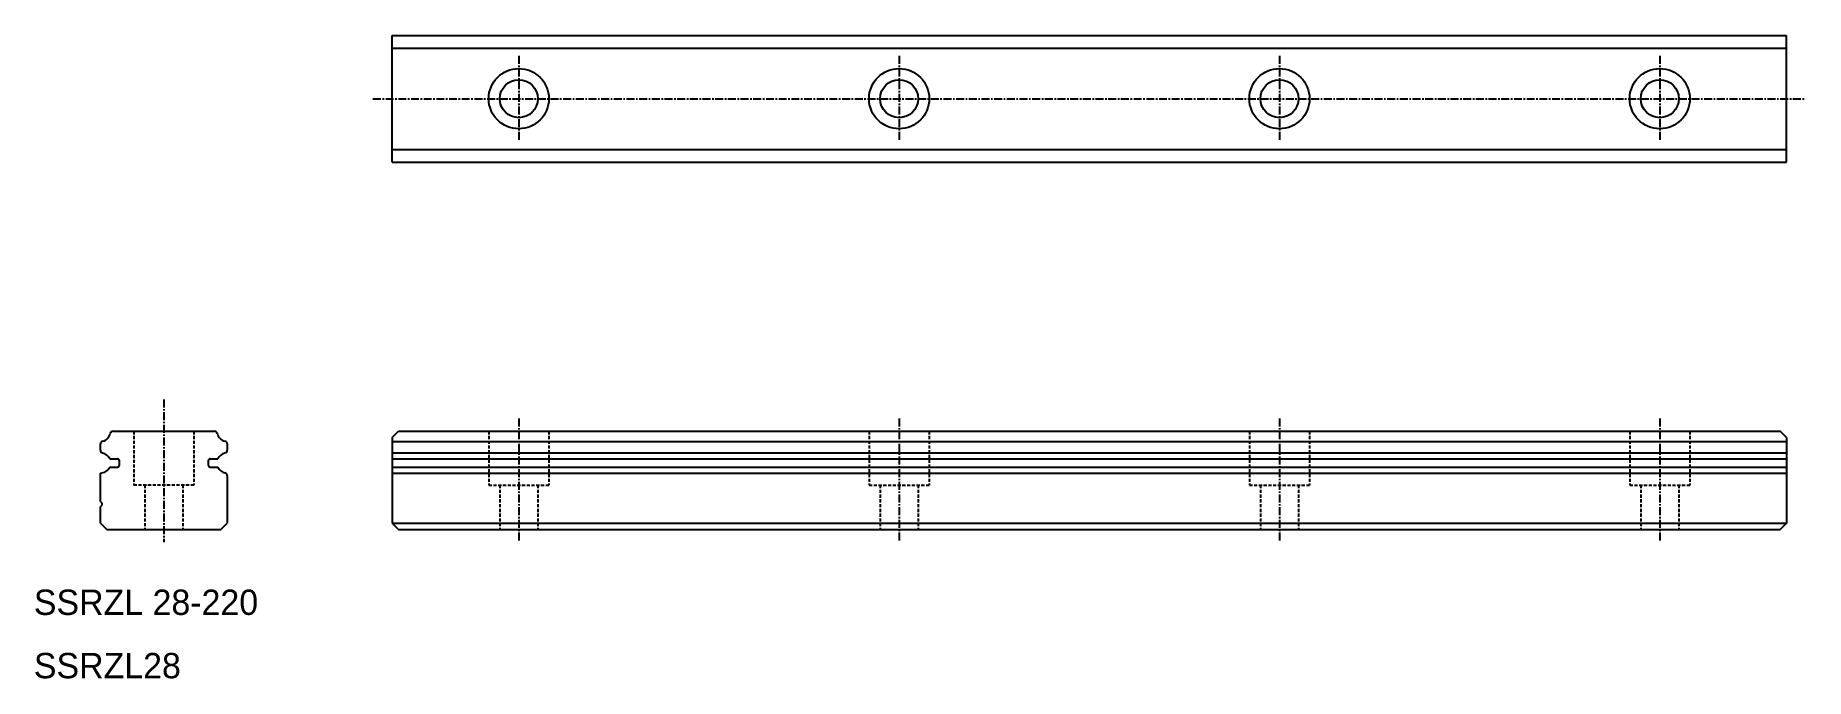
# Model space of a CAD drawing. Extents: x 10 to 290, y 10 to 112.
import ezdxf

# ---------------------------------------------------------------- set-up
doc = ezdxf.new("R2010")
doc.units = 0
doc.linetypes.add('CENTER', pattern=[2, 1.25, -0.25, 0.25, -0.25])
doc.linetypes.add('DASHED', pattern=[0.75, 0.5, -0.25])
doc.layers.get('0').update_dxf_attribs({"linetype": 'CONTINUOUS'})
doc.layers.add('CENTER', color=1, linetype='CENTER')

msp = doc.modelspace()

# ---------------------------------------------------------------- linework, layer by layer
at = {"color": 7, "linetype": 'CONTINUOUS'}
for p, q in [((66.500027, 111.500005), (286.500027, 111.500005)), ((66.500027, 91.500005), (66.500027, 111.500005)), ((66.500027, 109.500005), (286.500027, 109.500005)), ((286.500027, 91.49999), (286.500027, 111.500005)), ((66.500027, 93.500005), (286.500027, 93.500005)), ((66.500027, 91.500005), (286.500027, 91.500005)), ((22.5, 49), (38.5, 49)), ((66.500004, 47.99999), (66.500004, 34.500005)), ((66.500011, 47.99998), (67.500019, 48.999981)), ((67.500019, 49.000005), (285.499965, 49.000005)), ((286.499997, 47.99998), (285.499989, 48.999981)), ((286.500004, 47.99999), (286.500004, 34.500005)), ((20.5, 46.000015), (20.5, 47)), ((40.5, 47), (40.5, 46.000015)), ((66.500004, 47.399999), (286.500004, 47.399999)), ((66.500004, 45.599996), (286.500004, 45.599996)), ((20.5, 37.924271), (20.5, 42.400009)), ((21.962021, 44.650009), (23.199997, 44.650009)), ((21.962021, 43.350006), (23.199997, 43.350006)), ((23.5, 43.650009), (23.5, 44.350006)), ((37.5, 44.350006), (37.5, 43.650009)), ((37.800003, 44.650009), (39.037979, 44.650009)), ((37.800003, 43.350006), (39.037979, 43.350006)), ((40.5, 42), (40.5, 34.5)), ((66.500004, 44.649999), (286.500004, 44.649999)), ((66.500004, 43.349996), (286.500004, 43.349996)), ((66.500004, 42.399999), (286.500004, 42.399999)), ((20.5, 34.5), (20.5, 37.075729)), ((20.50001, 37.924271), (20.712145, 37.712143)), ((20.50001, 37.075737), (20.712145, 37.287872)), ((20.499995, 34.500015), (21.499996, 33.500008)), ((39.500004, 33.500008), (40.500005, 34.500015)), ((66.50002, 34.500005), (286.500004, 34.500005)), ((66.500027, 34.499998), (67.500027, 33.5)), ((286.499981, 34.499998), (285.499981, 33.5)), ((21.5, 33.5), (39.5, 33.5)), ((67.500019, 33.500005), (285.499986, 33.500005))]:
    msp.add_line(p, q, dxfattribs=at)
at = {"color": 1, "linetype": 'CENTER'}
for p, q in [((63.500027, 101.500005), (289.500027, 101.499998)), ((30.5, 54), (30.5, 31.500015)), ((86.500004, 51.000005), (86.500004, 31.500005)), ((146.500004, 51.000005), (146.500004, 31.500005)), ((206.500004, 51.000005), (206.500004, 31.500005)), ((266.500004, 51.000005), (266.500004, 31.500005))]:
    msp.add_line(p, q, dxfattribs=at)
at = {"color": 3, "linetype": 'DASHED'}
for p, q in [((25.75, 49.000003), (25.75, 40.5)), ((35.25, 49.000003), (35.25, 40.5)), ((81.750004, 49.000005), (81.750004, 40.500005)), ((91.250004, 49.000005), (91.250004, 40.500005)), ((141.750004, 49.000005), (141.750004, 40.500005)), ((151.250004, 49.000005), (151.250004, 40.500005)), ((201.750004, 49.000005), (201.750004, 40.500005)), ((211.250004, 49.000005), (211.250004, 40.500005)), ((261.750004, 49.000005), (261.750004, 40.500005)), ((271.250004, 49.000005), (271.250004, 40.500005)), ((35.25, 40.5), (25.75, 40.5)), ((27.5, 40.5), (27.5, 33.5)), ((33.5, 40.5), (33.5, 33.5)), ((81.750004, 40.500005), (91.250004, 40.500005)), ((83.500004, 40.500005), (83.500004, 33.500005)), ((89.500004, 40.500005), (89.500004, 33.500005)), ((141.750004, 40.500005), (151.250004, 40.500005)), ((143.500004, 40.500005), (143.500004, 33.500005)), ((149.500004, 40.500005), (149.500004, 33.500005)), ((201.750004, 40.500005), (211.250004, 40.500005)), ((203.500004, 40.500005), (203.500004, 33.500005)), ((209.500004, 40.500005), (209.500004, 33.500005)), ((261.750004, 40.500005), (271.250004, 40.500005)), ((263.500004, 40.500005), (263.500004, 33.500005)), ((269.500004, 40.500005), (269.500004, 33.500005))]:
    msp.add_line(p, q, dxfattribs=at)
at = {"color": 7, "linetype": 'CONTINUOUS'}
for centre, radius in [((86.500072, 101.500005), 4.75), ((146.500072, 101.500005), 4.75), ((206.500072, 101.500005), 4.75), ((266.500072, 101.500005), 4.75), ((86.500072, 101.500005), 3), ((146.500072, 101.500005), 3), ((206.500072, 101.500005), 3), ((266.500072, 101.500005), 3)]:
    msp.add_circle(centre, radius, dxfattribs=at)
for centre, radius, start, end in [((20.5, 49), 1.599997, 282.680176, 347.319885), ((22.5, 48.550003), 0.449997, 90.000122, 167.319962), ((38.5, 48.550003), 0.45, 12.680031, 89.999878), ((40.5, 49), 1.599999, 192.680099, 257.319855), ((20.949982, 47), 0.450001, 102.680122, 180), ((20.949982, 46), 0.45, 179.999023, 257.319641), ((20.5, 44), 1.599998, 23.969576, 77.319847), ((40.5, 44), 1.599997, 102.680115, 156.030426), ((40.050003, 47), 0.45, 0, 77.319878), ((40.050003, 46), 0.450001, 282.680359, 0.000971), ((20.5, 44), 1.599998, 270.000061, 336.030731), ((23.199982, 44.350006), 0.3, 0, 90), ((23.199982, 43.650009), 0.300003, 270, 0), ((37.800003, 44.350006), 0.300003, 90, 180), ((37.800003, 43.650009), 0.3, 180, 270), ((40.5, 44), 1.599999, 203.969254, 257.319855), ((40.050003, 42), 0.45, 0, 77.319878), ((20.5, 37.5), 0.300003, 314.999603, 45.000385)]:
    msp.add_arc(centre, radius, start, end, dxfattribs=at)
at = {"layer": 'CENTER', "color": 1, "linetype": 'CENTER'}
for p, q in [((86.500072, 108.250005), (86.500072, 94.750005)), ((146.500072, 108.250005), (146.500072, 94.750005)), ((206.500072, 108.250005), (206.500072, 94.750005)), ((266.500072, 108.250005), (266.500072, 94.750005))]:
    msp.add_line(p, q, dxfattribs=at)

# ---------------------------------------------------------------- texts
for s, p in [('SSRZL 28-220', (10, 20)), ('SSRZL28', (10, 10))]:
    msp.add_text(s, height=4).set_placement(p)

doc.saveas('drawing.dxf')
